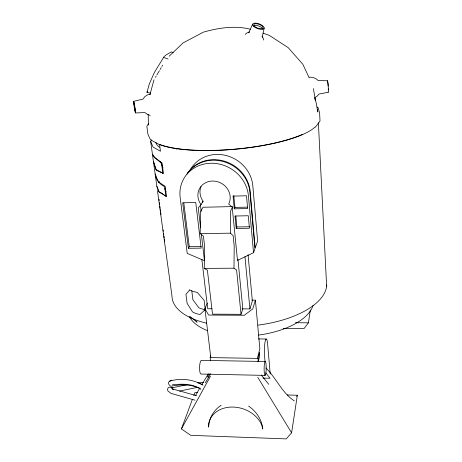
<?xml version="1.0" encoding="UTF-8"?>
<svg xmlns="http://www.w3.org/2000/svg" width="462" height="462" viewBox="0 0 462 462"><rect width="100%" height="100%" fill="white"/><g stroke="black" fill="none" stroke-linecap="round" stroke-linejoin="round"><path stroke-width="0.69" d="M232.005 206.606L203.026 207.259L200.56 211.469L200.162 233.633L203.43 236.111L204.631 246.471L204.262 268.393L207.392 270.201L212.508 314.16L241.031 314.316L236.596 270.022L233.98 268.197L234.205 246.107L233.16 235.666L230.423 233.166L230.671 210.822L232.715 206.589M287.243 394.981L297.343 395.241L291.603 432.83L286.192 438.9L190.777 435.343L181.416 428.903L192.331 399.549M310.372 310.002L308.408 322.817L304.002 328.574L283.085 328.384M262.197 37.197L264.195 28.107M258.056 361.81A24.48 20.444 19.2 0 0 258.062 358.391L259.552 352.575A24.157 20.253 19.1 0 1 258.212 361.093M257.369 358.379L259.846 348.775L255.411 300.167L251.813 300.156M150.514 93.081L146.991 92.44L149.301 83.969L154.372 72.476L164.074 56.641L165.927 55.047L171.338 51.865L173.227 52.841M149.942 94.704L153.996 79.822M146.991 92.44L147.303 91.332M255.411 300.167L252.766 308.922L244.334 315.257L208.599 315.055L204.92 308.726L207.294 303.17M242.048 308.876L249.919 308.911L252.362 301.016L248.059 254.747M241.031 314.316L242.816 308.882L237.942 259.523M200.612 227.83L198.262 207.825L201.045 204.666A16.499 15.079 29.5 0 1 202.396 184.927A16.499 15.079 29.5 0 1 223.175 184.442A16.499 15.079 29.5 0 1 228.702 204.025L232.201 207.068L237.485 260.412L253.534 252.708L254.932 248.729L249.919 192.336A34.592 31.693 29.6 0 0 223.654 161.665A34.592 31.693 29.6 0 0 186.919 174.145M210.655 360.296A24.48 20.444 19.2 0 1 210.123 357.588L210.822 355.676M193.815 395.547L194.918 392.579L197.805 392.654M158.506 182.478L159.061 181.214M236.209 228.465L234.985 216.02L248.302 215.754L249.434 228.245L236.209 228.465L236.862 226.969L235.787 215.95M252.57 24.319L248.706 32.831L249.22 32.028M234.28 208.83L233.033 196.119L246.489 195.778L247.644 208.541L234.28 208.83L234.95 207.415L233.784 195.455M181.416 428.903L210.447 376.305M188.398 248.279L182.698 202.795L195.755 202.489L201.161 248.129L188.398 248.279L189.264 246.72L183.789 202.841M156.843 186.273L159.326 192.417L161.619 193.26L166.539 196.679L165.153 186.325L160.227 183.044L157.709 180.607L155.105 173.666L153.43 161.481L156.283 170.207L163.45 173.556L162.029 162.947L154.504 157.253L152.414 154.117L150.676 141.563L151.663 139.801M296.668 396.425L297.343 395.241M155.44 77.379L156.162 76.155M156.884 74.936L159.413 70.663M160.135 69.439L161.215 67.608M161.937 66.384L162.659 65.165M199.936 387.866L195.536 395.455M201.761 384.811L208.322 373.816M201.045 204.666L203.101 201.218A16.297 14.928 29.6 0 1 201.062 186.504M209.222 373.868L207.421 376.882L208.864 376.917M205.29 382.848L210.747 373.723M148.591 123.504L146.847 126.293L147.944 134.211L150.364 139.68L158.997 144.398M203.003 385.181C193.203 379.256 180.18 377.72 169.363 381.294L168.642 382.282L168.497 383.46L168.959 384.58L170.721 386.319C180.446 384.153 190.852 384.205 200.115 388.559M315.436 127.142L320.016 121.05L319.612 112.965L318.11 107.692L316.938 106.965M202.189 202.264L203.101 201.218M245.207 34.425L246.489 33.183L249.157 32.017M169.184 56.191L183.091 42.902L203.372 32.149C218.359 27.893 235.043 25.271 250.34 29.25M221.148 405.278C213.808 410.008 208.801 418.277 208.657 427.073L208.766 423.406A27.974 22.268 18 0 1 233.35 407.068A27.974 22.268 18 0 1 261.815 425.207L262.757 428.961C261.942 419.635 256.231 411.272 248.579 406.081M314.68 97.684L316.897 96.408L319.017 94.034L328.234 92.29M176.288 149.111L177.547 148.521M171.956 380.116L169.363 381.294M150.577 93.977L147.488 94.866L144.82 96.627L142.891 99.145L133.651 101.345M179.504 391.095L197.597 387.329M186.873 384.765L171.806 387.855M197.898 382.79L203.453 382.576M172.32 384.811C181.988 383.818 192.66 383.373 200.924 389.351M135.533 112.947L144.912 112.572L147.719 114.576L150.202 115.361M234.95 207.415L247.551 207.132M236.862 226.969L250.029 226.738M200.162 233.633L230.423 233.166M189.264 246.72L201.265 246.569M204.262 268.393L233.98 268.197M211.994 308.755L207.704 308.737L201.836 259.344M295.42 322.719L308.408 322.817M258.27 338.923L266.187 339.016M210.123 357.588L258.062 358.391M265.182 361.492L201.305 360.372A6.855 1.6 -88.2 0 0 199.578 367.671A6.855 1.6 -88.2 0 0 201.109 374.047L265.165 375.398M327.477 80.769L318.116 80.567C316.412 78.413 312.722 76.952 309.575 77.183M262.878 378.095L270.079 378.251L265.725 372.817M194.958 400.173L170.865 393.353L167.983 390.996L167.515 389.922L167.671 388.733L168.463 387.601L169.542 387.104L172.753 387.976M196.748 395.761L172.517 388.952L173.192 389.414L171.569 388.011M263.086 33.166L269.369 35.418L288.184 47.638L302.824 64.247L309.228 77.905M205.047 309.956L198.926 307.859L192.914 299.78L191.776 290.794M163.496 57.38L168.081 59.003M197.84 382.698L202.472 384.621M294.363 400.906C282.126 393.023 276.207 378.008 265.904 367.971M190.096 316.551L197.107 322.17L195.097 320.183M261.249 374.994L268.745 384.332M257.79 377.327L291.603 432.83M262.018 36.175L263.421 38.664L263.663 40.027M150.676 141.563L153.113 147.107L160.47 151.265L159.552 144.404L160.689 145.028A84.742 21.142 -5.3 0 0 243.769 148.366A84.742 21.142 -5.3 0 0 315.096 127.015M164.703 188.583L165.962 191.643M160.343 161.238L162.97 167.654M314.911 98.337L316.279 103.193L317.839 112.029L317.128 109.454M314.911 98.556L315.477 100.554L313.369 88.594M159.344 202.685L159.633 204.787M159.829 206.191L160.118 208.293M160.308 209.69L160.505 211.094M160.695 212.497L160.99 214.599M163.098 229.885L163.282 231.248M163.565 233.293L163.75 234.65M163.941 236.013L164.224 238.051M164.408 239.414L164.691 241.453M157.467 190.777L171.98 295.946A77.639 35.834 -5.4 0 0 206.641 323.186M204.92 308.726L210.799 357.6M200.433 205.07L201.184 211.521M201.363 234.263L204.464 260.695L187.226 253.401L180.157 197.447A35.025 32.011 29.5 0 1 210.684 163.253A35.025 32.011 29.5 0 1 248.417 195.726L253.534 252.708M244.976 256.739L249.919 308.911M265.078 361.896L264.639 356.93A11.608 1.732 -89.5 0 1 265.286 340.841A11.608 1.732 -89.5 0 1 267.66 344.421L270.23 374.139M148.187 114.495L148.4 125.115M318.387 122.852L326.64 286.278M302.801 134.228A84.315 21.033 -5.3 0 1 161.631 145.114M161.082 144.924A84.315 21.033 -5.3 0 1 159.511 144.335M190.535 169.387A33.761 31.069 29.8 0 1 226.438 155.596A33.761 31.069 29.8 0 1 252.824 185.799L257.629 241.054L255.209 247.944L250.219 191.666A34.511 31.63 29.6 0 0 224.018 161.071A34.511 31.63 29.6 0 0 187.37 173.527M159.153 200.681A7.825 2.31 88.5 0 1 159.113 199.301M254.198 25.45A5.036 2.056 19.4 0 1 259.303 26.265A5.036 2.056 19.4 0 1 262.618 29.083M327.391 81.266A5.81 0.393 86.7 0 1 328.211 85.863A5.81 0.393 86.7 0 1 328.107 92.198M327.552 81.918A4.649 0.312 86.7 0 1 327.656 81.976M327.777 82.473A4.649 0.312 86.7 0 1 328.141 86.001M328.263 88.825A4.649 0.312 86.7 0 1 328.268 89.963M313.034 305.469A63.179 30.475 -5.4 0 1 258.668 335.066M207.253 330.532A63.179 30.475 -5.4 0 1 189.426 316.539M326.715 284.921A77.639 35.834 -5.4 0 1 258.108 325.109M159.523 147.291A79.331 20.461 -5.4 0 1 155.821 142.331M133.841 102.506L135.343 111.787L133.841 102.506M189.709 289.945L185.943 294.3L187.116 303.338L192.515 311.908L195.842 313.531L199.994 314.535L205.243 309.546L204.14 300.335L197.262 292.411L193.07 291.476L189.709 289.945M162.809 173.135L155.902 169.508L153.372 161.134L152.448 154.412L154.551 157.588L161.481 163.196L162.809 173.135M160.949 192.954L158.483 191.528L156.803 185.961L155.145 173.983C156.041 179.516 159.309 184.396 164.611 186.556L165.904 196.252L160.949 192.954M265.673 374.26A6.97 1.045 -89.3 0 0 265.702 362.214A6.97 1.045 -89.3 0 0 264.12 368.878A6.97 1.045 -89.3 0 0 265.673 374.26M254.706 26.45A4.897 2.004 19.7 0 0 262.711 28.274A4.897 2.004 19.7 0 0 257.738 23.955A4.897 2.004 19.7 0 0 254.706 26.45M253.794 26.513A6.127 2.501 19.7 0 0 263.79 28.788A6.127 2.501 19.7 0 0 257.565 23.389A6.127 2.501 19.7 0 0 253.794 26.513M133.737 103.234A5.908 0.329 81.1 0 0 135.412 112.849A5.908 0.329 81.1 0 0 134.627 105.336A5.908 0.329 81.1 0 0 133.737 103.234"/></g></svg>
